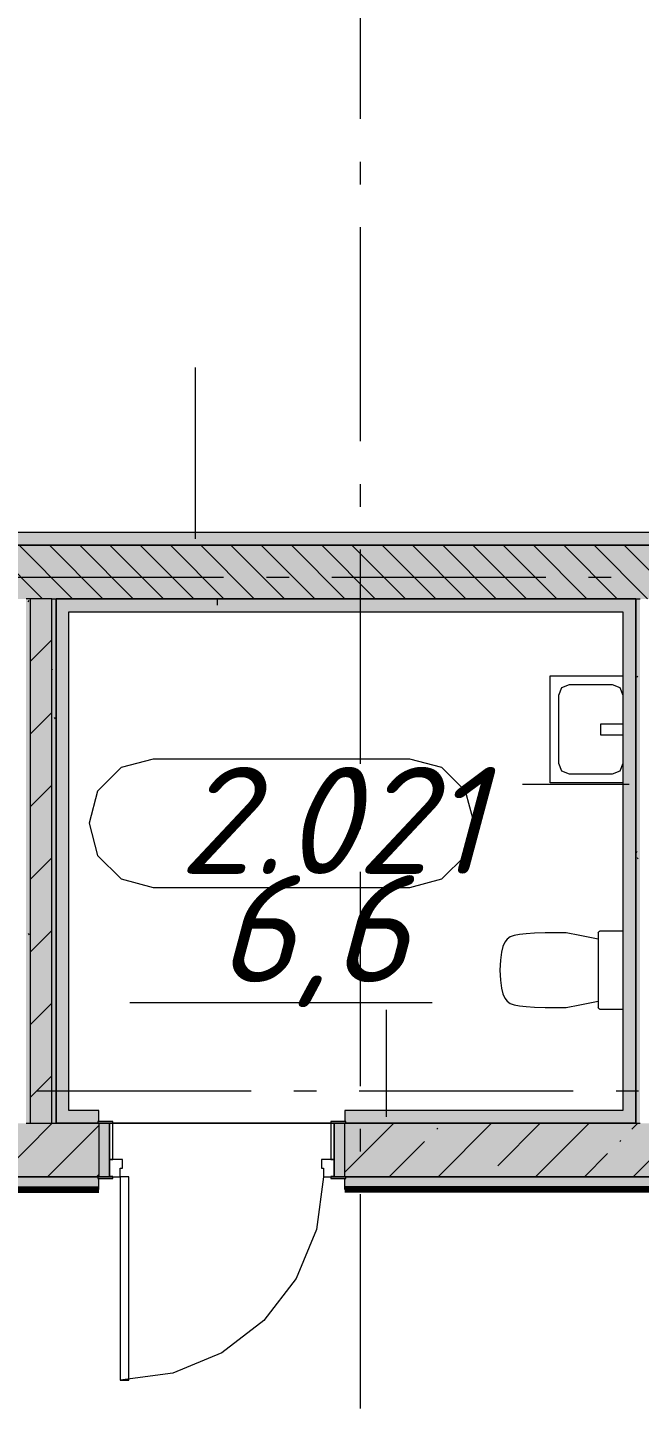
# Model space of a CAD drawing. Header units: millimetres. Extents: x -537608 to 253996, y -217170 to 186033.
# Drawn here: x -312966 to -310106, y 11717 to 18167 of the extents above; entities that cross this region are included whole.
import ezdxf

# ---------------------------------------------------------------- set-up
doc = ezdxf.new("R2010")
doc.units = ezdxf.units.MM
doc.layers.add('16) Лак 1.6м', color=160, linetype='Continuous', lineweight=90)
doc.layers.add('PDF _Геометрия', color=7, linetype='Continuous')
doc.layers.add('PDF _Текст', color=7, linetype='Continuous')
doc.layers.add('PDF _Сплошная заливка', color=7, linetype='Continuous', true_color=0xffffff)
doc.styles.add('PDF ISOCPEUR Italic', font='isocpeui.ttf')

msp = doc.modelspace()

# ---------------------------------------------------------------- hatches: boundary and pattern name
at = {"layer": 'PDF _Сплошная заливка', "true_color": 0xff7d7d, "transparency": 33554559}
msp.add_hatch(color=11, dxfattribs=at).paths.add_polyline_path([(-309688.6081, 15748.9994), (-309161.3582, 15748.9994), (-309161.3582, 15809.0001), (-314911.3612, 15809.0001), (-314911.3612, 15748.9994), (-311364.5669, 15748.9994)])
at = {"layer": 'PDF _Сплошная заливка', "transparency": 33554559}
h = msp.add_hatch(color=256, dxfattribs=at)
h.paths.add_polyline_path([(-297211.3588, 15499.0005), (-297211.3588, 15748.9994), (-302661.3562, 15748.9994), (-302661.3562, 15499.0005), (-297956.914, 15499.0005)], flags=0)
h.paths.add_polyline_path([(-303161.3583, 15499.0005), (-303161.3583, 15748.9994), (-308661.3603, 15748.9994), (-308661.3603, 15499.0005), (-304660.7404, 15499.0005)], flags=0)
h.paths.add_polyline_path([(-309688.6081, 15499.0005), (-309161.3582, 15499.0005), (-309161.3582, 15748.9994), (-314911.3612, 15748.9994), (-314911.3612, 15499.0005), (-310003.4346, 15499.0005)], flags=0)
for points in [[(-312973.0004, 13049.3474), (-312952.9994, 13049.3474), (-312952.9994, 15499.0005), (-312973.0004, 15499.0005), (-312973.0004, 13069.8542)], [(-310123.436, 13049.3474), (-310103.4351, 13049.3474), (-310103.4351, 15499.0005), (-310123.436, 15499.0005), (-310123.436, 13069.8542)]]:
    msp.add_hatch(color=256, dxfattribs=at).paths.add_polyline_path(points)
at = {"layer": 'PDF _Сплошная заливка', "true_color": 0xbce362, "transparency": 33554559}
for points in [[(-310183.4345, 15438.9998), (-310123.436, 15438.9998), (-310123.436, 15499.0005), (-312833.0024, 15499.0005), (-312833.0024, 15438.9998), (-311364.5669, 15438.9998)], [(-310183.4345, 13049.3474), (-310123.436, 13049.3474), (-310123.436, 15438.9998), (-310183.4345, 15438.9998), (-310183.4345, 13069.8542)]]:
    msp.add_hatch(color=63, dxfattribs=at).paths.add_polyline_path(points)
h = msp.add_hatch(color=63, dxfattribs=at)
h.paths.add_polyline_path([(-310183.4345, 13049.3474), (-310183.4345, 13109.3459), (-311483.0009, 13109.3459), (-311483.0009, 13057.3456), (-311478.0017, 13057.3456), (-311478.0017, 13049.3474), (-311364.5669, 13049.3474)], flags=0)
h.paths.add_polyline_path([(-312833.0024, 13049.3474), (-312638.0007, 13051.4895), (-312638.0007, 13057.3456), (-312633.0015, 13057.3456), (-312633.0015, 13109.3459), (-312833.0024, 13109.3459), (-312833.0024, 13069.8542)], flags=0)
at = {"layer": 'PDF _Сплошная заливка', "transparency": 33554559}
h = msp.add_hatch(color=256, dxfattribs=at)
h.paths.add_polyline_path([(-308161.3582, 12799.3463), (-308161.3582, 13049.3474), (-311483.0009, 13049.3474), (-311483.0009, 12799.3463), (-309239.3597, 12799.3463)], flags=0)
h.paths.add_polyline_path([(-312638.0007, 12799.3463), (-312633.0015, 12799.3463), (-312633.0015, 13049.3474), (-313391.3625, 13049.3474), (-313391.3625, 12799.3463), (-313040.5213, 12799.3463)], flags=0)
h.paths.add_polyline_path([(-314541.3588, 12799.3463), (-314541.3588, 13049.3474), (-315711.3603, 13049.3474), (-315711.3603, 12799.3463), (-314546.3622, 12799.3463)], flags=0)
at = {"layer": 'PDF _Сплошная заливка', "true_color": 0xff7d7d, "transparency": 33554559}
h = msp.add_hatch(color=11, dxfattribs=at)
h.paths.add_polyline_path([(-306146.3608, 12739.3456), (-306146.3608, 12799.3463), (-311478.0017, 12799.3463), (-311478.0017, 12791.3459), (-311483.0009, 12791.3459), (-311483.0009, 12739.3456), (-306336.6949, 12739.3456)], flags=0)
h.paths.add_polyline_path([(-312638.0007, 12739.3456), (-312633.0015, 12739.3456), (-312633.0015, 12791.3459), (-312638.0007, 12791.3459), (-312638.0007, 12799.3463), (-313386.359, 12799.3463), (-313386.359, 12791.3459), (-313391.3625, 12791.3459), (-313391.3625, 12739.3456), (-313040.5213, 12739.3456)], flags=0)
h.paths.add_polyline_path([(-314541.3588, 12739.3456), (-314541.3588, 12791.3459), (-314546.3622, 12791.3459), (-314546.3622, 12799.3463), (-315711.3603, 12799.3463), (-315711.3603, 12739.3456), (-314546.3622, 12739.3456)], flags=0)

# ---------------------------------------------------------------- linework, layer by layer
at = {"layer": '16) Лак 1.6м'}
for p, q in [((-313391.3625, 12739.3456), (-312633.0015, 12739.3456)), ((-306146.3608, 12739.3456), (-311483.0009, 12739.3456))]:
    msp.add_line(p, q, dxfattribs=at)
at = {"layer": 'PDF _Геометрия', "color": 253, "lineweight": 9, "true_color": 0xaaaaaa}
for p, q in [((-311411.3592, 18740.6824), (-311411.3592, 17740.6825)), ((-311411.3592, 17540.6816), (-311411.3592, 17434.8488)), ((-311411.3592, 17234.848), (-311411.3592, 16234.848)), ((-311411.3592, 16034.8472), (-311411.3592, 15929.0144)), ((-311411.3592, 15729.0157), (-311411.3592, 14729.0135)), ((-312049.7963, 15599.3475), (-313049.7963, 15599.3475)), ((-311743.9605, 15599.3475), (-311849.7954, 15599.3475)), ((-310543.9597, 15599.3475), (-311543.9639, 15599.3475)), ((-310238.1282, 15599.3475), (-310343.9631, 15599.3475)), ((-310523.4334, 14639.3473), (-310523.4334, 15139.3473)), ((-310523.4334, 15139.3473), (-310183.4345, 15139.3473)), ((-310468.7914, 15084.7031), (-310433.4356, 15099.3475)), ((-310433.4356, 15099.3475), (-310233.4347, 15099.3475)), ((-310233.4347, 15099.3475), (-310198.079, 15084.7031)), ((-310483.4358, 15049.3473), (-310468.7914, 15084.7031)), ((-310483.4358, 14729.3473), (-310483.4358, 15049.3473)), ((-310198.079, 15084.7031), (-310183.4345, 15049.3495)), ((-310183.4345, 14914.3463), (-310288.447, 14914.3463)), ((-310288.447, 14914.3463), (-310288.447, 14864.3461)), ((-310288.447, 14864.3461), (-310183.4345, 14864.3461)), ((-312529.0654, 14710.5153), (-312638.8748, 14600.7082)), ((-312379.0692, 14750.7067), (-312529.0654, 14710.5153)), ((-311179.0683, 14750.7067), (-312379.0692, 14750.7067)), ((-311029.0676, 14710.5153), (-311179.0683, 14750.7067)), ((-310919.2584, 14600.7082), (-311029.0676, 14710.5153)), ((-310468.7914, 14693.9914), (-310483.4358, 14729.3473)), ((-310183.4345, 14729.3451), (-310198.079, 14693.9914)), ((-310433.4356, 14679.347), (-310468.7914, 14693.9914)), ((-310233.4347, 14679.347), (-310433.4356, 14679.347)), ((-310198.079, 14693.9914), (-310233.4347, 14679.347)), ((-312638.8748, 14600.7082), (-312679.0661, 14450.7076)), ((-310879.067, 14450.7076), (-310919.2584, 14600.7082)), ((-310183.4345, 14639.3473), (-310523.4334, 14639.3473)), ((-311411.3592, 14529.0148), (-311411.3592, 14423.1799)), ((-312679.0661, 14450.7076), (-312638.8748, 14300.7069)), ((-310919.2584, 14300.7069), (-310879.067, 14450.7076)), ((-312638.8748, 14300.7069), (-312529.0654, 14190.8998)), ((-311029.0676, 14190.8998), (-310919.2584, 14300.7069)), ((-312529.0654, 14190.8998), (-312379.0692, 14150.7085)), ((-311411.3592, 14223.1812), (-311411.3592, 13223.1812)), ((-311179.0683, 14150.7085), (-311029.0676, 14190.8998)), ((-312379.0692, 14150.7085), (-311179.0683, 14150.7085)), ((-310636.3042, 13934.0696), (-310667.2895, 13930.909)), ((-310596.6812, 13936.6122), (-310636.3042, 13934.0696)), ((-310546.8661, 13939.3465), (-310596.6812, 13936.6122)), ((-310449.0574, 13939.3465), (-310546.8661, 13939.3465)), ((-310384.6109, 13926.8443), (-310449.0574, 13939.3465)), ((-310298.8975, 13939.4347), (-310299.2376, 13936.8469)), ((-310299.2376, 13936.8469), (-310299.2376, 13591.8467)), ((-310297.8985, 13941.846), (-310298.8975, 13939.4347)), ((-310298.8975, 13939.4347), (-310297.8985, 13941.846)), ((-310296.3096, 13943.9172), (-310297.8985, 13941.846)), ((-310297.8985, 13941.846), (-310296.3096, 13943.9172)), ((-310294.2385, 13945.506), (-310296.3096, 13943.9172)), ((-310296.3096, 13943.9172), (-310294.2385, 13945.506)), ((-310291.8272, 13946.505), (-310294.2385, 13945.506)), ((-310294.2385, 13945.506), (-310291.8272, 13946.505)), ((-310289.2393, 13946.8474), (-310291.8272, 13946.505)), ((-310183.4345, 13946.8474), (-310289.2393, 13946.8474)), ((-310744.4471, 13875.4726), (-310750.9447, 13848.0483)), ((-310735.5855, 13895.4413), (-310744.4471, 13875.4726)), ((-310724.0844, 13909.5776), (-310735.5855, 13895.4413)), ((-310709.6252, 13919.479), (-310724.0844, 13909.5776)), ((-310691.2088, 13926.3146), (-310709.6252, 13919.479)), ((-310667.2895, 13930.909), (-310691.2088, 13926.3146)), ((-310329.8053, 13915.974), (-310384.6109, 13926.8443)), ((-310299.2376, 13909.4376), (-310329.8053, 13915.974)), ((-310755.3626, 13811.5471), (-310757.972, 13764.3457)), ((-310750.9447, 13848.0483), (-310755.3626, 13811.5471)), ((-310757.972, 13764.3457), (-310755.3626, 13717.1465)), ((-310755.3626, 13717.1465), (-310750.9447, 13680.6453)), ((-310750.9447, 13680.6453), (-310744.4471, 13653.221)), ((-312488.1077, 13612.6722), (-311075.1926, 13612.6722)), ((-310744.4471, 13653.221), (-310735.5855, 13633.2523)), ((-310735.5855, 13633.2523), (-310724.0844, 13619.116)), ((-310724.0844, 13619.116), (-310709.6252, 13609.2146)), ((-310384.6109, 13601.8493), (-310329.8053, 13612.7196)), ((-310329.8053, 13612.7196), (-310299.2376, 13619.256)), ((-310709.6252, 13609.2146), (-310691.2088, 13602.3768)), ((-310691.2088, 13602.3768), (-310667.2895, 13597.7846)), ((-310667.2895, 13597.7846), (-310636.3042, 13594.6218)), ((-310636.3042, 13594.6218), (-310596.6812, 13592.0814)), ((-310596.6812, 13592.0814), (-310546.8661, 13589.3471)), ((-310546.8661, 13589.3471), (-310449.0574, 13589.3471)), ((-310449.0574, 13589.3471), (-310384.6109, 13601.8493)), ((-310299.2376, 13591.8467), (-310298.8975, 13589.2588)), ((-310298.8975, 13589.2588), (-310297.8985, 13586.8475)), ((-310297.8985, 13586.8475), (-310298.8975, 13589.2588)), ((-310297.8985, 13586.8475), (-310296.3096, 13584.7764)), ((-310296.3096, 13584.7764), (-310297.8985, 13586.8475)), ((-310296.3096, 13584.7764), (-310294.2385, 13583.1853)), ((-310294.2385, 13583.1853), (-310296.3096, 13584.7764)), ((-310294.2385, 13583.1853), (-310291.8272, 13582.1864)), ((-310291.8272, 13582.1864), (-310294.2385, 13583.1853)), ((-310291.8272, 13582.1864), (-310289.2393, 13581.8462)), ((-310289.2393, 13581.8462), (-310183.4345, 13581.8462)), ((-311921.4586, 13199.3459), (-312921.4586, 13199.3459)), ((-311615.6228, 13199.3459), (-311721.4578, 13199.3459)), ((-310415.6221, 13199.3459), (-311415.622, 13199.3459)), ((-310109.7906, 13199.3459), (-310215.6212, 13199.3459)), ((-311411.3592, 13023.1804), (-311411.3592, 12917.3476)), ((-311411.3592, 12717.3467), (-311411.3592, 11717.3468))]:
    msp.add_line(p, q, dxfattribs=at)
at = {"layer": 'PDF _Геометрия', "lineweight": 9}
for p, q in [((-312181.3289, 15778.9987), (-312181.3289, 16578.9999)), ((-309221.361, 15809.0001), (-314851.3627, 15809.0001)), ((-309161.3582, 15748.9994), (-314911.3612, 15748.9994)), ((-314911.3612, 15748.9994), (-309161.3582, 15748.9994)), ((-312896.8977, 15499.0005), (-313146.8945, 15748.9994)), ((-312755.4745, 15499.0005), (-313005.4755, 15748.9994)), ((-312614.0555, 15499.0005), (-312864.0522, 15748.9994)), ((-312472.6323, 15499.0005), (-312722.6333, 15748.9994)), ((-312331.209, 15499.0005), (-312581.21, 15748.9994)), ((-312189.79, 15499.0005), (-312439.791, 15748.9994)), ((-312048.3667, 15499.0005), (-312298.3678, 15748.9994)), ((-311906.9478, 15499.0005), (-312156.9445, 15748.9994)), ((-311765.5245, 15499.0005), (-312015.5255, 15748.9994)), ((-311624.1055, 15499.0005), (-311874.1023, 15748.9994)), ((-311482.6822, 15499.0005), (-311732.6833, 15748.9994)), ((-311341.259, 15499.0005), (-311591.26, 15748.9994)), ((-311199.84, 15499.0005), (-311449.8411, 15748.9994)), ((-311058.4167, 15499.0005), (-311308.4178, 15748.9994)), ((-310916.9977, 15499.0005), (-311166.9988, 15748.9994)), ((-310775.5745, 15499.0005), (-311025.5756, 15748.9994)), ((-310634.1555, 15499.0005), (-310884.1523, 15748.9994)), ((-310492.7322, 15499.0005), (-310742.7333, 15748.9994)), ((-310351.3133, 15499.0005), (-310601.3101, 15748.9994)), ((-310209.89, 15499.0005), (-310459.8911, 15748.9994)), ((-310068.4667, 15499.0005), (-310318.4678, 15748.9994)), ((-309927.0478, 15499.0005), (-310177.0489, 15748.9994)), ((-312952.9994, 15499.0005), (-312973.0004, 15499.0005)), ((-312952.9994, 13049.3474), (-312952.9994, 15499.0005)), ((-312852.999, 15499.0005), (-312952.9994, 15499.0005)), ((-312852.999, 15499.0005), (-312833.0024, 15499.0005)), ((-312852.999, 13049.3474), (-312852.999, 15499.0005)), ((-312833.0024, 15499.0005), (-312833.0024, 15438.9998)), ((-312833.0024, 15438.9998), (-312833.0024, 15499.0005)), ((-312833.0024, 15499.0005), (-310123.436, 15499.0005)), ((-310123.436, 15499.0005), (-312833.0024, 15499.0005)), ((-312078.1937, 15468.9991), (-312078.1937, 15502.8499)), ((-310123.436, 15499.0005), (-310123.436, 15438.9998)), ((-310123.436, 15438.9998), (-310123.436, 15499.0005)), ((-310123.436, 15499.0005), (-310103.4351, 15499.0005)), ((-312833.0024, 15438.9998), (-312833.0024, 13109.3459)), ((-312833.0024, 13109.3459), (-312833.0024, 15438.9998)), ((-312772.9995, 13109.3459), (-312772.9995, 15438.9998)), ((-312772.9995, 15438.9998), (-310183.4345, 15438.9998)), ((-310183.4345, 15438.9998), (-310183.4345, 13109.3459)), ((-310123.436, 15438.9998), (-310123.436, 13049.3474)), ((-310123.436, 13049.3474), (-310123.436, 15438.9998)), ((-312952.9994, 15207.8155), (-312852.999, 15307.816)), ((-312952.9994, 14868.4044), (-312852.999, 14968.4049)), ((-312952.9994, 14528.9933), (-312852.999, 14628.9937)), ((-310153.4353, 14631.5816), (-310653.4331, 14631.5816)), ((-312952.9994, 14189.5822), (-312852.999, 14289.5827)), ((-312952.9994, 13850.1711), (-312852.999, 13950.1715)), ((-312952.9994, 13510.76), (-312852.999, 13610.7604)), ((-311288.546, 13079.3466), (-311288.546, 13579.3466)), ((-312952.9994, 13171.3488), (-312852.999, 13271.3493)), ((-312833.0024, 13049.3474), (-312833.0024, 13109.3459)), ((-312833.0024, 13109.3459), (-312833.0024, 13049.3474)), ((-312633.0015, 13109.3459), (-312772.9995, 13109.3459)), ((-312633.0015, 13057.3456), (-312633.0015, 13109.3459)), ((-310183.4345, 13109.3459), (-311483.0009, 13109.3459)), ((-311483.0009, 13109.3459), (-311483.0009, 13057.3456)), ((-313100.5242, 12799.3463), (-312850.5231, 13049.3474)), ((-312973.0004, 13049.3474), (-312952.9994, 13049.3474)), ((-312952.9994, 13049.3474), (-312852.999, 13049.3474)), ((-312872.4273, 12799.3463), (-312633.0015, 13038.7721)), ((-312852.999, 13049.3474), (-312833.0024, 13049.3474)), ((-312833.0024, 13049.3474), (-312638.0007, 13049.3474)), ((-312638.0007, 13049.3474), (-312833.0024, 13049.3474)), ((-312567.9995, 13057.3456), (-312638.0007, 13057.3456)), ((-312638.0007, 13057.3456), (-312638.0007, 13049.3474)), ((-312638.0007, 13049.3474), (-312567.9995, 13049.3474)), ((-312583.0013, 13049.3474), (-312633.0015, 13049.3474)), ((-312633.0015, 13049.3474), (-312633.0015, 12799.3463)), ((-312583.0013, 12799.3463), (-312583.0013, 13049.3474)), ((-312567.9995, 13049.3474), (-312583.0013, 13049.3474)), ((-312583.0013, 13049.3474), (-312583.0013, 12879.3458)), ((-312567.9995, 13049.3474), (-312567.9995, 13057.3456)), ((-312567.9995, 12879.3458), (-312567.9995, 13049.3474)), ((-311547.9986, 13057.3456), (-311547.9986, 13049.3474)), ((-311478.0017, 13057.3456), (-311547.9986, 13057.3456)), ((-311547.9986, 13049.3474), (-311547.9986, 12879.3458)), ((-311533.0011, 13049.3474), (-311547.9986, 13049.3474)), ((-311547.9986, 13049.3474), (-311478.0017, 13049.3474)), ((-311533.0011, 13049.3474), (-311533.0011, 12799.3463)), ((-311483.0009, 13049.3474), (-311533.0011, 13049.3474)), ((-311533.0011, 12879.3458), (-311533.0011, 13049.3474)), ((-311483.0009, 12820.1805), (-311253.8361, 13049.3474)), ((-311483.0009, 13048.2795), (-311481.933, 13049.3474)), ((-311483.0009, 12799.3463), (-311483.0009, 13049.3474)), ((-311478.0017, 13049.3474), (-311478.0017, 13057.3456)), ((-310183.4345, 13049.3474), (-311478.0017, 13049.3474)), ((-311478.0017, 13049.3474), (-310183.4345, 13049.3474)), ((-311047.639, 12799.3463), (-310797.638, 13049.3474)), ((-310768.5472, 12850.339), (-310569.5367, 13049.3474)), ((-310591.4409, 12799.3463), (-310341.4398, 13049.3474)), ((-310123.436, 13049.3474), (-310183.4345, 13049.3474)), ((-310183.4345, 13049.3474), (-310123.436, 13049.3474)), ((-310141.2754, 13021.4128), (-310113.343, 13049.3474)), ((-310135.2428, 12799.3463), (-309885.2417, 13049.3474)), ((-310123.436, 13049.3474), (-310103.4351, 13049.3474)), ((-311053.6673, 13021.4128), (-311048.9265, 13026.1536)), ((-310198.2985, 12964.3875), (-310193.5577, 12969.1305)), ((-311275.7359, 12799.3463), (-311110.6948, 12964.3875)), ((-310363.3397, 12799.3463), (-310255.326, 12907.3643)), ((-312522.9985, 12879.3458), (-312583.0013, 12879.3458)), ((-312583.0013, 12879.3458), (-312583.0013, 12799.3463)), ((-312583.0013, 12879.3458), (-312567.9995, 12879.3458)), ((-312533.001, 12799.3463), (-312533.001, 12839.346)), ((-312533.001, 12839.346), (-312522.9985, 12839.346)), ((-312522.9985, 12839.346), (-312522.9985, 12879.3458)), ((-311533.0011, 12879.3458), (-311592.9997, 12879.3458)), ((-311592.9997, 12879.3458), (-311592.9997, 12839.346)), ((-311592.9997, 12839.346), (-311583.0013, 12839.346)), ((-311583.0013, 12839.346), (-311583.0013, 12799.3463)), ((-311547.9986, 12879.3458), (-311533.0011, 12879.3458)), ((-311533.0011, 12799.3463), (-311533.0011, 12879.3458)), ((-313386.359, 12799.3463), (-312638.0007, 12799.3463)), ((-312638.0007, 12799.3463), (-313386.359, 12799.3463)), ((-312644.326, 12799.3463), (-312633.0015, 12810.673)), ((-312567.9995, 12799.3463), (-312638.0007, 12799.3463)), ((-312638.0007, 12799.3463), (-312638.0007, 12791.3459)), ((-312638.0007, 12791.3459), (-312567.9995, 12791.3459)), ((-312633.0015, 12799.3463), (-312583.0013, 12799.3463)), ((-312633.0015, 12739.3456), (-312633.0015, 12791.3459)), ((-312567.9995, 12800.3453), (-312583.0013, 12800.3453)), ((-312583.0013, 12800.3453), (-312583.0013, 12799.3463)), ((-312583.0013, 12799.3463), (-312533.001, 12799.3463)), ((-312583.0013, 12799.3463), (-312567.9995, 12799.3463)), ((-312567.9995, 12799.3463), (-312567.9995, 12800.3453)), ((-312567.9995, 12791.3459), (-312567.9995, 12799.3463)), ((-312492.9992, 12799.3463), (-312533.001, 12799.3463)), ((-312533.001, 12799.3463), (-312533.001, 11849.3466)), ((-312492.9992, 11849.3466), (-312492.9992, 12799.3463)), ((-311583.0013, 12799.3463), (-311615.3688, 12553.4681)), ((-311583.0013, 12799.3463), (-311533.0011, 12799.3463)), ((-311547.9986, 12800.3453), (-311547.9986, 12799.3463)), ((-311533.0011, 12800.3453), (-311547.9986, 12800.3453)), ((-311547.9986, 12799.3463), (-311533.0011, 12799.3463)), ((-311547.9986, 12799.3463), (-311547.9986, 12791.3459)), ((-311478.0017, 12799.3463), (-311547.9986, 12799.3463)), ((-311547.9986, 12791.3459), (-311478.0017, 12791.3459)), ((-311533.0011, 12799.3463), (-311533.0011, 12800.3453)), ((-311533.0011, 12799.3463), (-311483.0009, 12799.3463)), ((-311483.0009, 12739.3456), (-311483.0009, 12791.3459)), ((-308161.3582, 12799.3463), (-311478.0017, 12799.3463)), ((-311478.0017, 12799.3463), (-308161.3582, 12799.3463)), ((-311478.0017, 12791.3459), (-311478.0017, 12799.3463)), ((-311615.3688, 12553.4681), (-311710.2753, 12324.3465)), ((-311710.2753, 12324.3465), (-311861.2492, 12127.5944)), ((-311861.2492, 12127.5944), (-312057.999, 11976.6228)), ((-312057.999, 11976.6228), (-312287.1208, 11881.7163)), ((-312287.1208, 11881.7163), (-312533.001, 11849.3466)), ((-312533.001, 11849.3466), (-312492.9992, 11849.3466))]:
    msp.add_line(p, q, dxfattribs=at)
at = {"layer": 'PDF _Геометрия', "color": 8, "lineweight": 9, "true_color": 0x787878}
for p, q in [((-312961.0256, 15490.6233), (-312964.3799, 15484.8168)), ((-312849.9332, 15165.581), (-312852.999, 15170.8945)), ((-310114.5313, 15137.6938), (-310117.8857, 15131.8851)), ((-312836.3222, 14938.8039), (-312839.6722, 14944.6125)), ((-310118.1785, 14318.5765), (-310121.5328, 14312.7678)), ((-310111.3579, 14283.029), (-310114.7079, 14288.8355)), ((-312957.8522, 13930.0995), (-312961.2022, 13935.906)), ((-310121.3218, 13690.6888), (-310123.436, 13694.3488))]:
    msp.add_line(p, q, dxfattribs=at)
at = {"layer": 'PDF _Геометрия', "color": 9, "lineweight": 9, "true_color": 0xc0c0c0}
for p, q in [((-312567.9995, 13049.3474), (-311547.9986, 13049.3474)), ((-311547.9986, 13049.3474), (-312567.9995, 13049.3474))]:
    msp.add_line(p, q, dxfattribs=at)
at = {"layer": 'PDF _Сплошная заливка', "lineweight": 35, "transparency": 33554559}
for points in [[(-312852.999, 13049.3474), (-312852.999, 15499.0005), (-312952.9994, 13049.3474), (-312952.9994, 15499.0005)], [(-312833.0024, 13049.3474), (-312833.0024, 15499.0005), (-312852.999, 13049.3474), (-312852.999, 15499.0005)]]:
    msp.add_solid(points, dxfattribs=at)
at = {"layer": 'PDF _Сплошная заливка', "color": 63, "lineweight": 35, "true_color": 0xbce362, "transparency": 33554559}
msp.add_solid([(-312772.9995, 13109.3459), (-312772.9995, 15438.9998), (-312833.0024, 13109.3459), (-312833.0024, 15438.9998)], dxfattribs=at)
at = {"layer": 'PDF _Сплошная заливка', "color": 7, "lineweight": 35, "true_color": 0xf4f4f4, "transparency": 33554559}
for points in [[(-312633.0015, 12799.3463), (-312583.0013, 12799.3463), (-312633.0015, 13049.3474), (-312583.0013, 13049.3474)], [(-311533.0011, 12799.3463), (-311483.0009, 12799.3463), (-311533.0011, 13049.3474), (-311483.0009, 13049.3474)]]:
    msp.add_solid(points, dxfattribs=at)

# ---------------------------------------------------------------- texts
at = {"layer": 'PDF _Текст', "char_height": 500, "attachment_point": 4, "style": 'PDF ISOCPEUR Italic'}
for s, insert in [('2.021', (-312260.3983, 14463.9956)), ('6,6', (-312081.3973, 13900.0464))]:
    msp.add_mtext(s, dxfattribs=dict(at, insert=insert))

doc.saveas('drawing.dxf')
